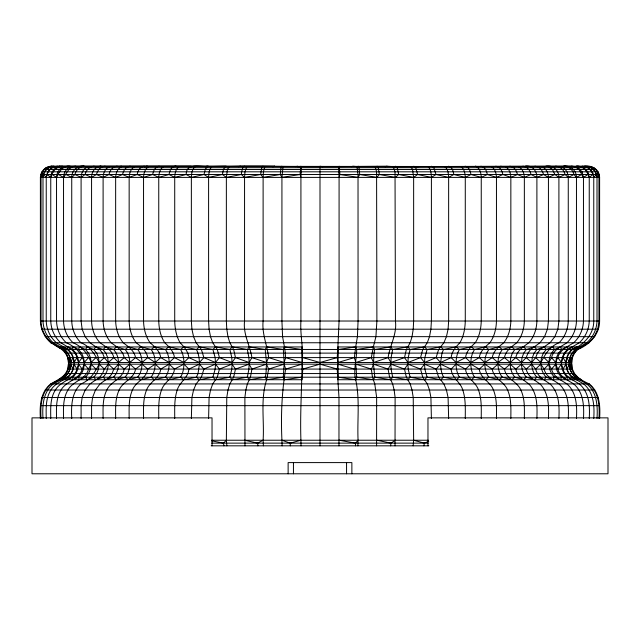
<?xml version="1.0" encoding="UTF-8"?>
<svg xmlns="http://www.w3.org/2000/svg" width="640" height="640" viewBox="0 0 640 640"><rect width="100%" height="100%" fill="white"/><g stroke="black" fill="none" stroke-linecap="round" stroke-linejoin="round"><path stroke-width="0.96" d="M301.032 445.824L300.92 440.232C300.024 414.784 301.736 389.48 302.048 364.176C303.96 349.84 299.952 335.472 300.92 321.024L300.92 177.4L301.496 166.592L262.944 166.216L60.056 166.216L54.352 166.592L51.712 167.712L47.704 171.808L46.24 177.4L46.24 321.024C46.504 329.36 50.128 337.224 56.376 342.752C62.68 346.648 70.728 349.72 72.896 357.6C76.328 365.984 72.088 376.736 63.344 379.728C66.928 374.512 71.784 369.48 70.912 362.504C71.288 356.064 66.408 351.88 63.344 346.952C69.832 349.24 73.976 355.736 74.104 362.504L76.976 357.6C74.88 349.776 66.96 346.648 60.728 342.752C54.552 337.184 51.024 329.32 50.76 321.024L50.76 177.4C50.728 172.016 54.792 167.208 60.056 166.216L57.248 166.592M395.16 166.712L386.944 166.216L338.504 166.592L339.08 177.4L339.08 321.024L337.888 346.952L338.384 349.464L337.952 364.176L337.208 369.08L338.984 397.48L338.968 445.824M351.12 166.648L353.016 166.216L356.944 166.592L358.024 174.504L358.072 321.024L357.424 336.656L355.696 346.952L356.696 349.464C356.648 358.88 353.84 367.936 355.112 377.216C360.288 397.776 357.096 419.32 358.072 440.232L357.872 445.824M356.944 166.592L375.208 166.592L376.592 171.808L376.888 321.024L375.92 336.656L373.336 346.952L374.816 349.464C372.688 355.912 375.184 363.176 371.352 369.08L372.472 377.216L374.784 383.928L376.648 397.48L376.592 445.824M300.92 177.4L300.08 174.504L300.848 166.216M595.632 169.488L597.464 171.808L598.96 177.4L598.96 321.024L597.744 329.2L594.192 336.656L588.624 342.752L577.264 349.464L573.92 353.12L571.792 357.6L571.792 369.08C569.176 360.76 573 352.112 579.696 346.952C572.776 349.608 568.648 356.912 569.088 364.176C568.712 370.616 573.592 374.8 576.656 379.728C562.376 375.016 562.376 351.664 576.656 346.952L575.24 349.464M282.128 445.824L281.928 440.232C280.824 416.352 281.728 392.56 285.632 369.08L302.048 364.176L302.792 369.08L302.112 379.728L58.472 379.728L62.792 377.216L60.304 379.728L64.76 377.216M338.384 349.464L355.696 346.952L354.368 357.6L337.952 362.504L337.208 357.6L337.888 346.952L581.528 346.952L577.208 349.464M374.816 349.464L390.72 346.952L392.648 349.464L391.104 357.6L390.896 364.176L388.096 369.08L389.568 377.216L392.648 383.928L394.152 390.024L395.112 397.48L395.032 445.824M392.648 349.464L407.784 346.952L410.112 349.464L408.2 357.6L407.944 364.176L404.52 369.08L406.352 377.216L410.168 383.928L412.032 390.024L413.224 397.48L413.64 440.232L413.136 445.824M355.48 445.824L355.616 443.128L358.072 440.232M301.616 377.216L284.304 379.728L283.304 377.216L284.184 362.504L285.632 357.6L284.888 349.464L282.576 336.656L281.928 321.024L281.928 177.4L280.264 174.504L281 167.712L281.8 166.216M263.408 445.824L263.112 440.232C264.424 420.232 260.256 399.152 266.664 379.728L265.184 377.216C267.312 370.768 264.816 363.504 268.648 357.6C267.272 345.312 261.776 333.736 263.112 321.024L263.112 177.4L260.648 174.504L261.752 167.712L262.944 166.216M244.968 445.824L244.888 397.48L245.848 390.024L247.352 383.928L250.432 377.216L251.904 369.08L266.504 364.176L268.648 369.08L266.664 379.728L283.304 377.216M375.208 166.592L393.2 166.592L395.032 171.808L395.44 321.024C397.136 334.104 389.912 345.24 388.096 357.6L373.496 362.504L371.352 357.6L373.336 346.952L356.696 349.464M390.64 445.824L390.928 443.128L395.44 440.232M265.184 377.216L249.28 379.728L247.352 377.216L248.896 369.08L249.104 362.504L251.904 357.6C250.04 345.256 242.912 334.088 244.56 321.024L244.56 177.4L241.328 174.504L241.648 171.808L242.8 167.712L244.376 166.216L274.648 166.216L274.16 166.592M575.656 166.592L585.696 166.216C592.552 165.096 599.704 170.224 599.608 177.4L599.608 321.024C599.664 334.36 589.576 344.632 577.864 349.464C574.064 352.76 571.816 357.472 571.648 362.504L68.352 362.504C68.552 352.176 58.808 346.704 50.744 342.752C44.408 337.264 40.664 329.408 40.392 321.024L40.392 177.4C40.352 171.416 45.584 166.176 51.576 166.216L590.688 166.592L584.568 166.216C589.72 167.4 593.792 172.024 593.76 177.4L593.76 321.024C593.832 334.216 584.08 344.576 572.472 349.464C568.64 352.792 566.768 357.608 565.896 362.504L563.024 357.6C565.12 349.776 573.04 346.648 579.272 342.752C585.448 337.184 588.976 329.32 589.24 321.024L589.24 177.4L587.8 171.808L583.856 167.712L581.264 166.592L577.552 166.216L393.2 166.592L571.504 166.216L575.656 166.592L578.2 167.712L582.056 171.808L583.464 177.4L583.464 321.024C583.208 329.272 579.8 337.144 573.704 342.752C567.568 346.648 559.816 349.856 557.808 357.6C552.728 365.576 557.96 377.496 567 379.728L567.416 377.216C557.944 369.2 559.872 350.784 572.416 346.952L571.976 349.464M41.04 418.496C40.256 406.256 40.936 392.216 51.376 383.928C59.416 379.944 69.216 374.52 68.992 364.176C69.232 358.608 67.064 353.064 62.736 349.464C51.032 344.632 40.984 334.344 41.04 321.024L41.04 177.4L42.536 171.808L44.368 169.488M241.328 174.504L226.36 177.4L222.416 174.504L223.432 169.488L225.184 166.592L244.376 166.216M40.392 418.496C39.592 406.248 40.288 392.208 50.744 383.928C57.144 380.024 65.352 377.04 67.616 369.08C70.016 360.792 67.408 352.08 60.304 346.952L64.76 349.464M41.04 177.4L42.592 171.808M423.904 445.824L424.32 443.128L428.744 441.32M268.648 357.6L284.184 362.504L283.304 349.464L266.664 346.952L265.184 349.464L249.28 346.952L247.352 349.464L232.216 346.952L229.888 349.464L231.8 357.6L232.056 364.176L235.48 369.08L233.648 377.216L229.832 383.928L227.968 390.024L226.776 397.48L226.36 440.232L226.864 445.824M428.096 166.592C430.992 169.312 431.208 173.672 431.4 177.4L431.4 321.024L430.912 329.2L429.496 336.656L427.272 342.752L422.736 349.464L420.552 357.6L407.944 362.504L404.52 357.6L406.352 349.464L410.168 342.752L412.032 336.656L413.224 329.2L413.64 321.024L413.64 177.4L412.536 169.488L410.856 166.592M571.792 357.6L571.008 362.504L570.032 357.6C572.256 349.672 580.392 346.648 586.744 342.752C593.04 337.248 596.736 329.384 597.008 321.024L597.008 177.4C596.976 172.416 593.456 167.736 588.56 166.592M72.584 349.464L73 346.952C87.96 350.736 87.96 375.944 73 379.728L72.584 377.216C82.056 369.2 80.128 350.784 67.584 346.952L68.024 349.464M78.392 349.464L79.568 346.952L85.44 349.464C93 356.608 93 370.072 85.44 377.216L87.256 379.728L93.68 377.216L96.024 379.728L103.072 377.216C106.872 373.312 108.472 367.864 108.296 362.504L104.36 357.6L102.536 353.12L99.672 349.464L89.944 342.752L85.176 336.656L82.136 329.2L81.096 321.024L81.096 177.4L85.096 174.504L91.568 177.4L96.464 174.504L103.104 177.4L108.968 174.504L115.648 177.4L122.552 174.504L129.152 177.4L137.144 174.504L143.544 177.4L152.664 174.504L158.752 177.4L169.04 174.504L174.72 177.4L186.176 174.504L191.36 177.4L204 174.504L205.208 169.488L207.288 166.592L226.192 166.216M68.024 377.216L67.584 379.728L72.584 377.216M85.44 349.464L87.256 346.952L93.68 349.464L96.024 346.952L103.072 349.464L105.84 346.952L113.568 349.464L116.656 346.952L125.12 349.464L128.424 346.952L137.664 349.464L141.08 346.952L151.136 349.464L154.568 346.952L165.464 349.464L168.832 346.952L180.584 349.464L183.8 346.952L196.416 349.464L199.4 346.952L212.88 349.464L215.16 357.6L215.464 364.176L219.448 369.08L217.264 377.216L212.728 383.928L210.504 390.024L209.088 397.48L208.6 418.496M42.992 418.496C42.224 406.264 42.864 392.248 53.256 383.928C61.44 380 70.688 374.392 70.912 364.176L72.896 369.08C69.872 380.008 56.24 380.752 50.912 390.024C45.44 398.512 46.12 408.84 46.24 418.496M570.032 357.6L569.088 362.504L567.104 357.6M285.632 357.6L302.048 362.504L301.616 349.464L302.112 346.952L58.472 346.952L62.792 349.464M354.368 369.08L337.952 364.176L338.384 377.216L337.888 379.728L581.528 379.728L577.208 377.216L579.696 379.728L575.24 377.216M186.176 174.504C186.176 161.96 200.816 167.384 208.488 166.216M191.36 166.216L49.312 166.592L52.256 166.216C47.112 167.416 42.968 171.992 42.992 177.4L42.992 321.024C43.264 329.384 46.96 337.248 53.256 342.752C59.608 346.648 67.744 349.672 69.968 357.6L68.992 362.504L68.208 357.6M597.008 418.496C597.776 406.264 597.136 392.248 586.744 383.928C580.392 380.032 572.256 377.008 570.032 369.08L571.008 364.176C570.808 374.752 580.96 380.112 589.256 383.928C599.712 392.208 600.408 406.248 599.608 418.496M51.44 166.592C46.576 167.904 43.472 172.544 42.992 177.4L41.48 174.504M103.072 377.216L105.84 379.728L113.568 377.216L116.656 379.728L125.12 377.216L128.424 379.728L137.664 377.216L141.08 379.728L151.136 377.216L154.568 379.728L165.464 377.216L168.832 379.728L180.584 377.216L183.8 379.728L196.416 377.216L199.4 379.728L212.88 377.216L215.16 369.08L215.464 364.176L203.888 369.08L201.368 377.216L196.128 383.928L193.56 390.024L191.92 397.48L191.36 418.496M566.264 166.592L563.64 166.216C570.376 165.064 576.64 170.664 576.464 177.4L576.464 321.024C576.208 329.224 572.944 337.088 566.96 342.752C560.936 346.648 553.384 349.944 551.488 357.6L555.784 362.504L556.472 357.6L558.472 353.12L561.608 349.464L560.432 346.952L554.56 349.464C547 356.608 547 370.072 554.56 377.216L552.744 379.728L546.32 377.216L543.976 379.728L536.928 377.216L534.16 379.728L526.432 377.216L523.344 379.728L514.88 377.216L511.576 379.728L502.336 377.216L498.92 379.728L488.864 377.216L485.432 379.728L474.536 377.216L471.168 379.728L459.416 377.216L456.2 379.728L443.584 377.216L440.6 379.728L427.12 377.216L424.84 369.08L424.536 362.504L436.112 357.6L438.632 349.464L443.872 342.752L446.44 336.656L448.08 329.2L448.64 321.024L448.64 177.4C448.464 173.608 448.024 169.12 444.824 166.592L449.128 166.592M169.04 174.504C169.624 171.192 170.992 166.728 174.88 166.216M72.896 369.08L74.104 364.176L76.976 369.08C74.064 379.936 60.56 380.792 55.36 390.024C49.96 398.544 50.648 408.848 50.76 418.496M196.416 349.464C198.832 353.968 199.448 359.136 199.4 364.176L188.864 369.08C188.36 377.832 179.464 382 177.2 390.024C174.16 399.208 174.728 408.968 174.72 418.496M443.584 377.216C441.168 372.712 440.552 367.544 440.6 362.504L451.136 357.6C451.752 351.512 455.784 346.92 459.904 342.752C463.736 336.168 465.088 328.56 465.28 321.024L465.28 177.4C465.128 173.528 464.44 168.928 460.976 166.592M152.664 174.504C153.288 171.008 155.096 166.6 159.136 166.216M137.144 174.504C137.816 170.832 140.04 166.496 144.216 166.216M180.584 349.464C183.264 353.872 184.016 359.096 183.944 364.176L174.456 369.08C173.728 378.128 164.104 381.832 161.512 390.024C158.144 399.136 158.752 408.96 158.752 418.496M459.416 377.216C456.736 372.808 455.984 367.584 456.056 362.504L465.544 357.6C466.288 351.296 470.848 346.84 475.272 342.752C479.464 336.296 481.04 328.632 481.248 321.024L481.248 177.4C481.128 173.184 479.928 167.656 475.376 166.216L477.056 166.592M339.08 177.4L339.92 174.504L339.152 166.216M122.552 174.504C123.288 170.664 125.896 166.424 130.192 166.216M165.464 349.464C168.392 353.776 169.272 359.056 169.192 364.176L160.72 369.08C159.752 378.408 149.488 381.672 146.552 390.024C142.896 399.064 143.536 408.944 143.544 418.496M474.536 377.216C471.608 372.896 470.728 367.624 470.808 362.504L479.28 357.6C480.16 351.08 485.216 346.776 489.92 342.752C494.44 336.416 496.24 328.704 496.456 321.024L496.456 177.4C496.36 173.336 495.104 168.608 491.232 166.592M108.968 174.504C109.776 170.504 112.728 166.368 117.136 166.216M57.704 166.216C51.464 166.136 47.232 171.704 46.24 177.4L43.608 174.504M76.976 369.08L78.544 364.176L82.192 369.08C79.416 379.856 66.088 380.84 61.032 390.024C55.744 398.576 56.432 408.856 56.536 418.496M563.024 357.6L561.456 362.504L557.808 357.6M247.352 377.216L232.216 379.728L229.888 377.216L231.8 369.08L232.056 364.176L219.448 369.08M151.136 349.464C154.28 353.688 155.304 359.008 155.2 364.176L147.736 369.08C146.512 378.664 135.672 381.52 132.408 390.024C128.472 399 129.136 408.936 129.152 418.496M488.864 377.216C485.72 372.992 484.696 367.672 484.8 362.504L492.264 357.6C493.304 350.872 498.824 346.728 503.784 342.752C508.584 336.544 510.624 328.784 510.848 321.024L510.848 177.4C510.768 173.232 509.232 168.48 505.192 166.592M283.056 166.592L281.928 177.4L300.08 174.504M96.464 174.504C97.344 170.352 100.608 166.328 105.112 166.216M85.096 174.504C86.048 170.224 89.592 166.296 94.184 166.216M137.664 349.464C141 353.6 142.176 358.96 142.056 364.176L135.552 369.08C134.072 378.896 122.72 381.384 119.144 390.024C114.936 398.928 115.624 408.92 115.648 418.496M502.336 377.216C499 373.08 497.824 367.72 497.944 362.504L504.448 357.6C505.64 350.68 511.6 346.696 516.784 342.752C521.848 336.656 524.12 328.864 524.352 321.024L524.352 177.4C524.288 173.128 522.464 168.368 518.288 166.592M93.68 377.216C97.592 373.376 99.32 367.904 99.128 362.504C94.776 354.312 90.264 346.376 80.936 342.752C75.088 337.016 71.992 329.16 71.736 321.024L71.736 177.4L74.928 174.504C75.952 170.112 79.728 166.28 84.408 166.216M125.12 349.464C128.632 353.512 129.952 358.912 129.816 364.176L124.224 369.08C122.496 379.112 110.688 381.264 106.808 390.024C102.368 398.856 103.064 408.912 103.104 418.496M514.88 377.216C511.368 373.168 510.048 367.768 510.184 362.504L515.776 357.6C517.12 350.496 523.472 346.672 528.864 342.752C534.168 336.76 536.664 328.944 536.896 321.024L536.896 177.4C537.144 171.216 532.184 164.904 525.496 166.216L527.712 166.592M95.912 357.6L91.088 362.504C87.8 353.632 82.088 346.456 73.04 342.752C67.056 337.088 63.792 329.224 63.536 321.024L63.536 177.4C67.104 173.2 68.888 165.928 75.832 166.216M554.56 349.464L552.744 346.952L546.32 349.464L543.976 346.952L536.928 349.464L534.16 346.952L526.432 349.464L523.344 346.952L514.88 349.464L511.576 346.952L502.336 349.464L498.92 346.952L488.864 349.464L485.432 346.952L474.536 349.464L471.168 346.952L459.416 349.464L456.2 346.952L443.584 349.464L440.6 346.952L427.12 349.464L424.84 357.6L424.536 362.504L420.552 357.6M88.512 357.6L84.216 362.504C81.904 353.104 75.072 346.544 66.296 342.752C60.2 337.144 56.792 329.272 56.536 321.024L56.536 177.4C59.168 171.872 62.76 165.12 70.152 166.216M113.568 349.464C117.24 353.432 118.704 358.864 118.544 364.176L113.808 369.08L112.064 373.56L109.328 377.216L100.024 383.928L95.472 390.024L92.56 397.48L91.568 405.648L91.568 418.496M526.432 377.216C522.76 373.248 521.296 367.816 521.456 362.504L526.192 357.6L527.936 353.12L530.672 349.464L539.976 342.752L544.528 336.656L547.44 329.2L548.432 321.024L548.432 177.4C548.4 172.928 546.056 168.184 541.664 166.592M47.152 174.504L50.76 177.4C52.496 172.024 56.008 166.08 62.448 166.216M283.304 349.464L284.304 346.952L301.616 349.464M371.352 369.08L355.816 364.176L356.696 377.216L355.696 379.728L338.384 377.216M72.896 357.6L70.912 362.504L69.968 357.6M593.76 418.496C594.512 406.288 593.928 392.304 583.624 383.928C577.32 380.032 569.272 376.96 567.104 369.08L569.088 364.176L570.032 369.08M113.808 369.08L108.296 364.176L104.36 369.08L102.536 373.56L99.672 377.216L89.944 383.928L85.176 390.024L82.136 397.48L81.096 405.648L81.096 418.496M536.928 377.216C533.128 373.312 531.528 367.864 531.704 362.504L535.64 357.6L537.464 353.12L540.328 349.464L550.056 342.752L554.824 336.656L557.864 329.2L558.904 321.024L558.904 177.4C559.128 170.856 553.352 164.952 546.608 166.216M82.192 369.08L84.216 364.176L88.512 369.08C85.904 379.752 72.792 380.896 67.92 390.024C62.752 398.624 63.448 408.864 63.536 418.496M104.36 369.08L99.128 364.176C94.776 372.368 90.264 380.304 80.936 383.928C71.32 392.728 71.176 406.448 71.736 418.496M546.32 377.216C542.408 373.376 540.68 367.904 540.872 362.504C545.224 354.312 549.736 346.376 559.064 342.752C564.912 337.016 568.008 329.16 568.264 321.024L568.264 177.4C568.24 172.752 565.456 168.056 560.904 166.592M196.416 377.216L198.024 373.56L199.4 364.176L203.888 369.08M443.584 349.464L441.976 353.12L440.6 362.504L436.112 357.6M561.608 377.216L560.432 379.728L554.56 377.216M264.792 166.592L263.408 171.808L263.112 177.4L280.264 174.504M180.584 377.216L182.4 373.56L183.552 369.08L183.944 364.176L188.864 369.08M459.416 349.464L457.6 353.12L456.448 357.6L456.056 362.504L451.136 357.6M597.408 171.808L598.52 174.504L597.008 177.4L595.28 171.808L591.232 167.712M88.512 369.08L91.088 364.176L95.912 369.08M551.488 357.6L548.912 362.504L544.088 357.6M165.464 377.216L167.472 373.56L168.752 369.08L169.192 364.176L174.456 369.08M474.536 349.464L472.528 353.12L471.248 357.6L470.808 362.504L465.544 357.6M358.2 166.216L359 167.712L359.736 174.504L358.072 177.4L339.92 174.504M589.24 418.496C589.952 406.32 589.456 392.376 579.272 383.928C573.04 380.032 565.12 376.904 563.024 369.08L565.896 364.176L567.104 369.08M388.096 369.08L373.496 364.176L374.816 377.216L373.336 379.728L356.696 377.216M151.136 377.216L153.328 373.56L154.728 369.08L155.2 364.176L160.72 369.08M488.864 349.464L486.672 353.12L485.272 357.6L484.8 362.504L479.28 357.6M297.352 166.592L338.504 166.592M137.664 377.216L140.032 373.56L141.536 369.08L142.056 364.176L147.736 369.08M502.336 349.464L499.968 353.12L498.464 357.6L497.944 362.504L492.264 357.6M246.8 166.592L244.968 171.808L244.56 177.4L260.648 174.504M125.12 377.216L127.648 373.56L129.264 369.08L129.816 364.176L135.552 369.08M514.88 349.464L512.352 353.12L510.736 357.6L510.184 362.504L504.448 357.6M229.144 166.592L227.464 169.488L226.36 177.4L226.36 321.024L226.776 329.2L227.968 336.656L229.832 342.752L233.648 349.464L235.48 357.6L232.056 362.504L219.448 357.6L217.264 349.464L212.728 342.752L210.504 336.656L209.088 329.2L208.6 321.024L208.6 177.4C208.792 173.672 209.008 169.312 211.904 166.592M113.568 377.216L116.248 373.56L117.96 369.08L118.544 364.176L124.224 369.08M526.432 349.464L523.752 353.12L522.04 357.6L521.456 362.504L515.776 357.6M82.192 357.6L78.544 362.504L76.976 357.6M583.464 418.496C584.136 406.36 583.736 392.472 573.704 383.928C567.568 380.032 559.816 376.824 557.808 369.08L561.456 364.176L563.024 369.08M404.52 369.08L390.896 364.176L391.104 369.08L392.648 377.216L390.72 379.728L374.816 377.216M536.928 349.464L534.112 353.12L532.32 357.6L531.704 362.504L526.192 357.6M546.32 349.464L543.384 353.12L541.512 357.6L540.872 362.504L535.64 357.6M219.448 357.6L215.464 362.504L203.888 357.6L201.368 349.464L196.128 342.752L193.56 336.656L191.92 329.2L191.36 321.024L191.36 177.4C191.536 173.608 191.976 169.12 195.176 166.592M431.4 418.496L430.912 397.48L429.496 390.024L427.272 383.928L422.736 377.216L420.552 369.08L424.536 364.176L436.112 369.08L438.632 377.216L443.872 383.928L446.44 390.024L448.08 397.48L448.64 418.496M377.056 166.216L378.248 167.712L379.352 174.504L376.888 177.4L359.736 174.504M576.464 418.496C577.08 406.4 576.8 392.592 566.96 383.928C560.936 380.032 553.384 376.736 551.488 369.08L555.784 364.176L557.808 369.08M596.392 174.504L593.76 177.4C592.768 171.704 588.536 166.136 582.296 166.216L576.344 166.216C583.272 165.448 587.504 171.552 589.24 177.4L592.848 174.504M203.888 357.6L199.4 362.504L188.864 357.6C188.248 351.512 184.216 346.92 180.096 342.752C176.264 336.168 174.912 328.56 174.72 321.024L174.72 177.4C174.872 173.528 175.56 168.928 179.024 166.592M436.112 369.08L440.6 364.176L451.136 369.08C451.64 377.832 460.536 382 462.8 390.024C465.84 399.208 465.272 408.968 465.28 418.496M427.12 377.216L424.432 379.728L410.112 377.216L407.784 379.728L392.648 377.216M223.904 445.824L223.52 443.128L226.36 440.232M568.264 418.496C568.824 406.448 568.68 392.728 559.064 383.928C553.168 380.032 545.864 376.624 544.088 369.08L548.912 364.176L551.488 369.08M188.864 357.6L183.944 362.504L174.456 357.6C173.712 351.296 169.152 346.84 164.728 342.752C160.536 336.296 158.96 328.632 158.752 321.024L158.752 177.4C158.88 173.432 159.848 168.76 163.536 166.592M451.136 369.08L456.056 364.176L465.544 369.08C466.272 378.128 475.896 381.832 478.488 390.024C481.856 399.136 481.248 408.96 481.248 418.496M104.36 357.6L99.128 362.504L98.488 357.6L96.616 353.12L93.68 349.464M212.88 349.464L215.568 346.952L229.888 349.464M558.904 418.496C559.4 406.504 559.4 392.88 550.056 383.928C544.312 380.032 537.28 376.488 535.64 369.08L540.872 364.176L544.088 369.08M174.456 357.6L169.192 362.504L160.72 357.6C159.84 351.08 154.784 346.776 150.08 342.752C145.56 336.416 143.76 328.704 143.544 321.024L143.544 177.4C143.64 173.336 144.896 168.608 148.768 166.592M465.544 369.08L470.808 364.176L479.28 369.08C480.248 378.408 490.512 381.672 493.448 390.024C497.104 399.064 496.464 408.944 496.456 418.496M571.504 166.216C576.304 166.256 580.472 169.928 581.624 174.504L576.464 177.4L574 174.504L568.264 177.4L565.072 174.504L558.904 177.4L554.904 174.504L548.432 177.4L543.536 174.504L536.896 177.4L531.032 174.504L524.352 177.4L517.448 174.504L510.848 177.4L502.856 174.504L496.456 177.4L487.336 174.504L481.248 177.4L470.96 174.504L465.28 177.4L453.824 174.504L448.64 177.4L436 174.504L431.4 177.4L417.584 174.504L413.64 177.4L398.672 174.504L395.44 177.4L379.352 174.504M98.752 166.592L101.112 166.216C95.28 166.088 91.472 172.04 91.568 177.4L91.568 321.024C91.808 329.024 94.52 336.856 100.024 342.752C105.608 346.656 112.312 350.336 113.808 357.6L108.296 362.504L107.68 357.6L105.888 353.12L103.072 349.464M160.72 357.6L155.2 362.504L147.736 357.6C146.696 350.872 141.176 346.728 136.216 342.752C131.416 336.544 129.376 328.784 129.152 321.024L129.152 177.4C129.232 173.232 130.768 168.48 134.808 166.592M479.28 369.08L484.8 364.176L492.264 369.08C493.488 378.664 504.328 381.52 507.592 390.024C511.528 399 510.864 408.936 510.848 418.496M548.432 418.496C548.864 406.56 549.008 393.056 539.976 383.928C534.392 380.024 527.688 376.344 526.192 369.08L531.704 364.176L535.64 369.08M109.536 166.592C105.24 168.264 103.152 173.024 103.104 177.4L103.104 321.024C103.336 328.944 105.832 336.76 111.136 342.752C116.528 346.672 122.88 350.496 124.224 357.6L118.544 362.504L113.808 357.6M147.736 357.6L142.056 362.504L135.552 357.6C134.36 350.68 128.4 346.696 123.216 342.752C118.152 336.656 115.88 328.864 115.648 321.024L115.648 177.4C115.712 173.128 117.536 168.368 121.712 166.592M492.264 369.08L497.944 364.176L504.448 369.08C505.928 378.896 517.28 381.384 520.856 390.024C525.064 398.928 524.376 408.92 524.352 418.496M536.896 418.496C537.264 406.616 537.544 393.24 528.864 383.928C523.472 380.008 517.12 376.184 515.776 369.08L521.456 364.176L526.192 369.08M135.552 357.6L129.816 362.504L124.224 357.6M504.448 369.08L510.184 364.176L515.776 369.08M44.312 169.488L46.68 167.712M587.92 174.504L583.464 177.4L581.624 174.504M244.56 440.232L257.648 443.128L263.112 440.232M88.176 166.592C83.696 168.12 81.12 172.832 81.096 177.4L74.928 174.504M561.608 349.464L567 346.952L567.416 349.464M71.144 166.592C66.528 168.016 63.56 172.672 63.536 177.4L58.376 174.504M239.52 166.592L240.376 166.216L238.536 166.68M64.344 166.592C59.688 167.976 56.552 172.608 56.536 177.4L52.08 174.504M85.44 377.216L79.568 379.728L78.392 377.216M46.616 167.712L49.368 166.592L54.352 166.592M235.48 369.08L249.104 364.176L251.904 369.08M404.52 357.6L390.896 362.504L388.096 357.6M268.648 369.08L284.184 364.176L285.632 369.08M371.352 357.6L355.816 362.504L354.368 357.6M206.12 166.592L207.336 166.216L205.408 166.648M385.152 166.76L386.944 166.216L387.664 166.592M272.84 166.76L274.648 166.216M337.208 357.6L320 362.504L302.792 357.6M302.792 369.08L320 364.176L337.208 369.08M281.928 440.232L290.2 443.128L300.92 440.232M174.568 166.592L176.12 166.216L174.184 166.624M416.312 166.64L419.192 166.592M295.696 166.624L297.592 166.216M222.416 174.504L208.6 177.4L204 174.504M144.496 166.792L147.304 166.216L145.44 166.592M119.304 166.592L121.44 166.216M229.888 377.216L215.568 379.728L212.88 377.216M410.112 349.464L424.432 346.952L427.12 349.464M49.312 166.592L51.576 166.216M53.608 166.216L51.208 166.592L54.304 166.216M81.376 166.592L83.92 166.216C77.312 165.152 71.56 170.936 71.736 177.4L66 174.504M48.68 166.592L591.32 166.592M45.984 167.712L594.016 167.712M43.664 169.488L596.336 169.488M41.888 171.808L598.112 171.808M40.768 174.504L599.232 174.504M40.392 177.4L599.608 177.4M40.392 321.024L599.608 321.024M41.608 329.2L598.392 329.2M45.168 336.656L594.832 336.656M50.744 342.752L589.256 342.752M62.136 349.464L577.864 349.464M65.48 353.12L574.52 353.12M67.616 357.6L572.384 357.6M67.616 369.08L572.384 369.08L574.52 373.56L577.864 377.216L62.136 377.216M65.48 373.56L574.52 373.56M50.744 383.928L589.256 383.928M45.168 390.024L594.832 390.024M41.608 397.48L598.392 397.48M40.392 405.648L599.608 405.648M211.56 440.232L428.44 440.232M211.704 443.128L428.28 443.128M211.16 445.824L428.832 445.824M582.296 166.216L585.648 166.592M585.696 166.216L590.688 166.592M584.568 166.216L587.424 166.592M564.168 166.216C568.912 166.264 572.904 170.008 574 174.504M555.592 166.216C560.272 166.28 564.048 170.112 565.072 174.504M545.816 166.216L549.056 166.592M534.888 166.216C539.392 166.328 542.656 170.352 543.536 174.504M322.824 166.704L320 166.216L320 445.824M522.864 166.216C527.272 166.368 530.224 170.504 531.032 174.504M339.08 440.232L355.616 443.128M509.808 166.216C514.104 166.424 516.712 170.664 517.448 174.504M211.4 440.776L223.52 443.128M500.632 166.216L502.576 166.592M495.784 166.216C499.96 166.496 502.184 170.832 502.856 174.504M376.888 440.232L390.928 443.128M480.864 166.216C484.904 166.6 486.712 171.008 487.336 174.504M465.12 166.216C469.008 166.728 470.376 171.192 470.96 174.504M413.64 440.232L424.32 443.128M448.64 166.216C452.336 166.904 453.256 171.368 453.824 174.504M431.512 166.216L433.832 167.712L436 174.504M251.904 357.6L266.504 362.504L265.184 349.464M235.48 357.6L249.104 362.504L248.896 357.6L247.352 349.464M413.808 166.216L415.76 167.712L417.584 174.504M420.552 369.08L407.944 364.176L408.2 369.08L410.112 377.216M590.632 166.592L593.384 167.712M395.624 166.216L397.2 167.712L398.672 174.504M548.248 166.592L552.472 169.488L554.904 174.504M567.416 377.216L572.416 379.728L571.976 377.216M593.32 167.712L595.688 169.488M588.624 383.928C599.064 392.216 599.744 406.256 598.96 418.496M69.968 369.08L68.992 364.176L68.208 369.08L68.352 364.176L571.648 364.176L572.384 369.08M598.52 174.504L598.96 177.4M257.648 443.128L257.896 445.824M290.2 443.128L290.32 445.824M427.968 445.824L427.968 417.864L608 417.864L608 473.784L32 473.784L32 417.864L212.032 417.864L212.032 445.824M351.872 473.784L351.872 462.6L288.128 462.6L288.128 473.784M346.56 462.6L346.56 473.784M293.44 462.6L293.44 473.784"/></g></svg>
